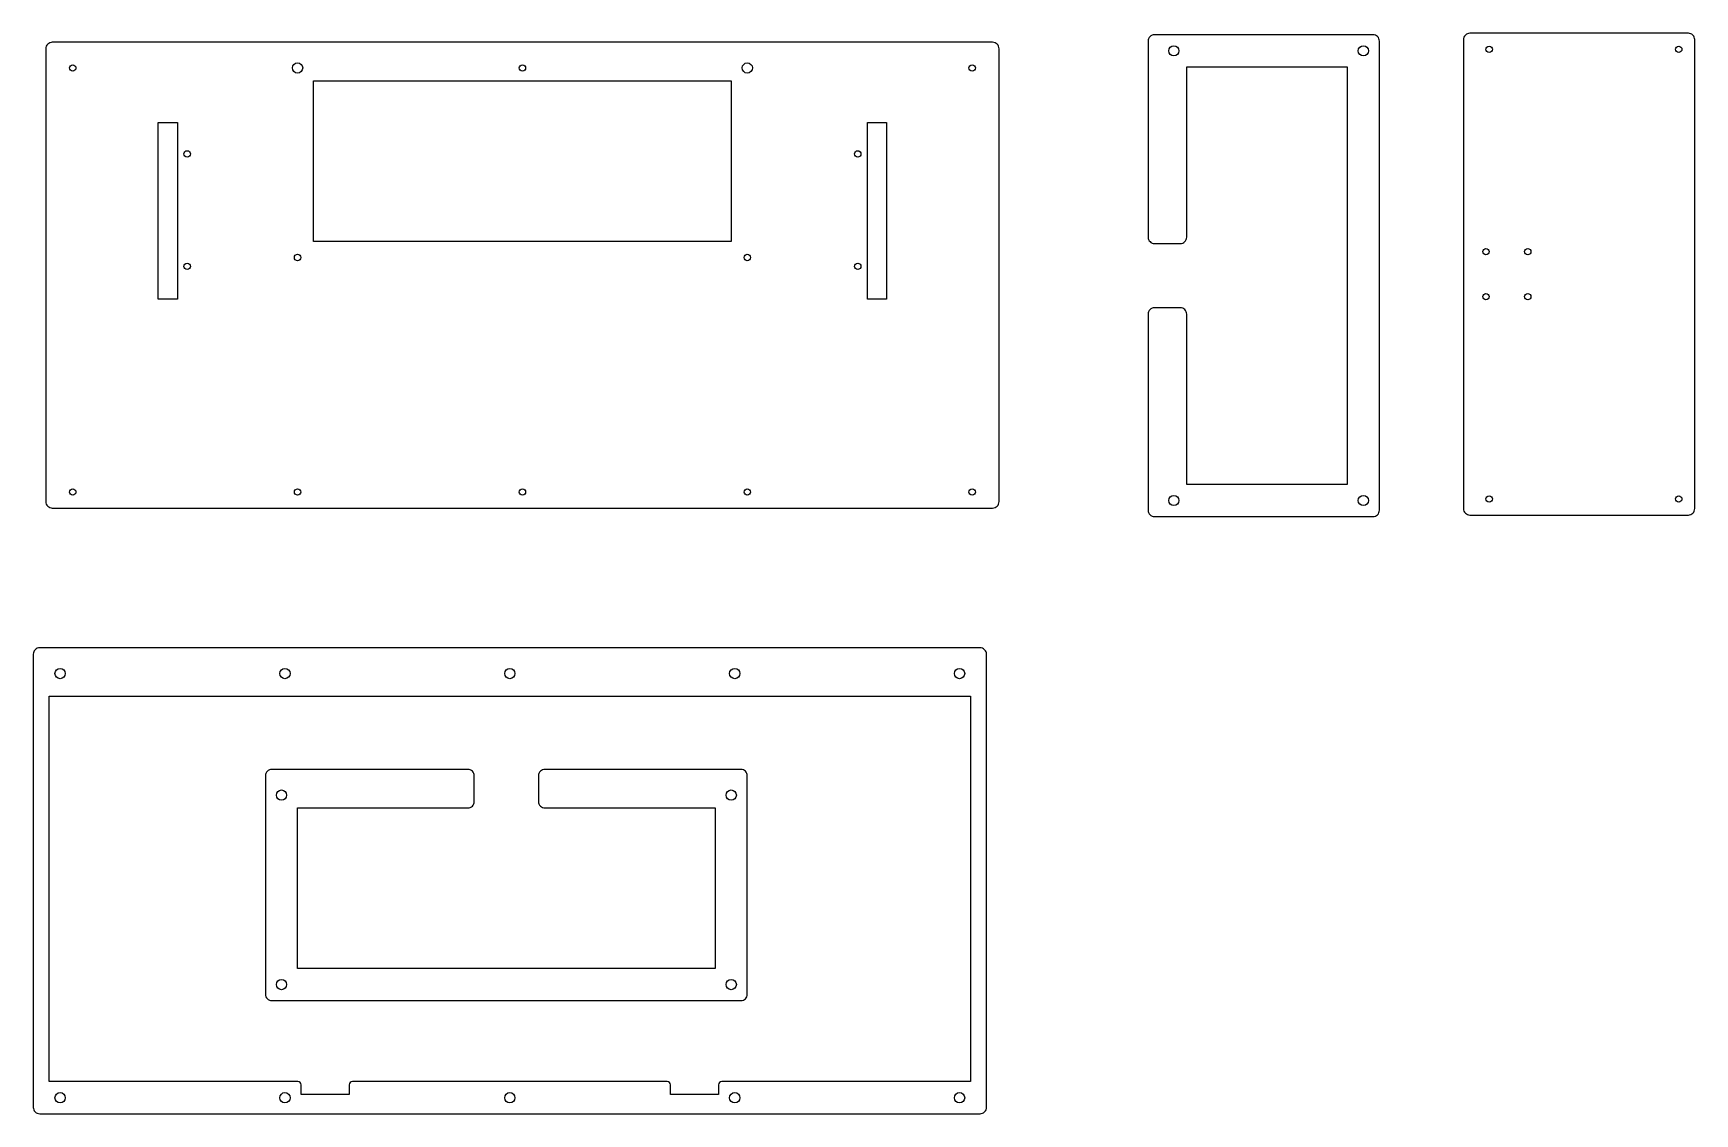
# Model space of a CAD drawing. Header units: millimetres. Extents: x -27 to 490, y -319 to 18.
import ezdxf

# ---------------------------------------------------------------- set-up
doc = ezdxf.new("R2010")
doc.units = ezdxf.units.MM
doc.layers.get('0').update_dxf_attribs({"linetype": 'CONTINUOUS'})

msp = doc.modelspace()

# ---------------------------------------------------------------- linework, layer by layer
for p, q in [((115.06, 14.92), (115.06, 15)), ((418.01, -67.26), (417.93, -67.26))]:
    msp.add_line(p, q)
for points in [[(331.84, -122.73), (331.84, -69.73, 0.414214), (329.84, -67.73), (321.84, -67.73, 0.414214), (319.84, -69.73), (319.84, -130.73, 0.414214), (321.84, -132.73), (389.84, -132.73, 0.414214), (391.84, -130.73), (391.84, 15.27, 0.414214), (389.84, 17.27), (321.84, 17.27, 0.414214), (319.84, 15.27), (319.84, -45.73, 0.414214), (321.84, -47.73), (329.84, -47.73, 0.414214), (331.84, -45.73), (331.84, 7.27), (381.84, 7.27), (381.84, -122.73)], [(490.01, -130.26), (490.01, 15.74, 0.414214), (488.01, 17.74), (420.01, 17.74, 0.414214), (418.01, 15.74), (418.01, -130.26, 0.414214), (420.01, -132.26), (488.01, -132.26, 0.414214)], [(-21.31, -130.09), (271.44, -130.09, 0.414214), (273.44, -128.09), (273.44, 12.92, 0.414214), (271.44, 14.92), (-21.31, 14.92, 0.414214), (-23.31, 12.92), (-23.31, -128.09, 0.414214)], [(-27.23, -175.6), (-27.23, -316.66, 0.414214), (-25.23, -318.66), (267.52, -318.66, 0.414214), (269.52, -316.66), (269.52, -175.6, 0.414214), (267.52, -173.6), (-25.23, -173.6, 0.414214)], [(-22.23, -188.6), (-1.89, -188.6), (1.92, -188.6), (79.49, -188.6), (82.67, -188.6), (160.24, -188.6), (163.42, -188.6), (240.99, -188.6), (244.17, -188.6), (264.52, -188.6), (264.52, -208.6), (264.52, -212.41), (264.52, -308.66), (187.14, -308.66, 0.414214), (186.14, -309.66), (186.14, -312.66), (171.14, -312.66), (171.14, -309.66, 0.414214), (170.14, -308.66), (72.14, -308.66, 0.414214), (71.14, -309.66), (71.14, -312.66), (56.14, -312.66), (56.14, -309.66, 0.414214), (55.14, -308.66), (-22.23, -308.66), (-22.23, -212.41), (-22.23, -208.6)], [(195.06, -281.44), (195.06, -213.44, 0.414214), (193.06, -211.44), (132.06, -211.44, 0.414214), (130.06, -213.44), (130.06, -221.44, 0.414214), (132.06, -223.44), (185.06, -223.44), (185.06, -273.44), (55.06, -273.44), (55.06, -223.44), (108.06, -223.44, 0.414214), (110.06, -221.44), (110.06, -213.44, 0.414214), (108.06, -211.44), (47.06, -211.44, 0.414214), (45.06, -213.44), (45.06, -281.44, 0.414214), (47.06, -283.44), (193.06, -283.44, 0.414214)]]:
    msp.add_lwpolyline(points, format="xyb", close=True)
for points in [[(190.06, -47.08), (60.06, -47.08), (60.06, 2.92), (190.06, 2.92)], [(11.69, -10.09), (17.69, -10.09), (17.69, -65.09), (11.69, -65.09)], [(232.44, -10.09), (238.44, -10.09), (238.44, -65.09), (232.44, -65.09)]]:
    msp.add_lwpolyline(points, close=True)
for centre, radius in [((327.84, 12.27), 1.6), ((386.84, 12.27), 1.6), ((426.01, 12.74), 1), ((485.01, 12.74), 1), ((-14.94, 6.92), 1), ((55.06, 6.92), 1.6), ((125.06, 6.92), 1), ((195.06, 6.92), 1.6), ((265.06, 6.92), 1), ((20.69, -19.84), 1), ((229.44, -19.84), 1), ((55.06, -52.08), 1), ((195.06, -52.08), 1), ((425.01, -50.26), 1), ((438.01, -50.26), 1), ((20.69, -54.84), 1), ((229.44, -54.84), 1), ((425.01, -64.26), 1), ((438.01, -64.26), 1), ((-14.94, -125.09), 1), ((55.06, -125.09), 1), ((125.06, -125.09), 1), ((195.06, -125.09), 1), ((265.06, -125.09), 1), ((327.84, -127.73), 1.6), ((386.84, -127.73), 1.6), ((426.01, -127.26), 1), ((485.01, -127.26), 1), ((-18.86, -181.6), 1.6), ((51.14, -181.6), 1.6), ((121.14, -181.6), 1.6), ((191.14, -181.6), 1.6), ((261.14, -181.6), 1.6), ((50.06, -219.44), 1.6), ((190.06, -219.44), 1.6), ((50.06, -278.44), 1.6), ((190.06, -278.44), 1.6), ((-18.86, -313.66), 1.6), ((51.14, -313.66), 1.6), ((121.14, -313.66), 1.6), ((191.14, -313.66), 1.6), ((261.14, -313.66), 1.6)]:
    msp.add_circle(centre, radius)

doc.saveas('drawing.dxf')
